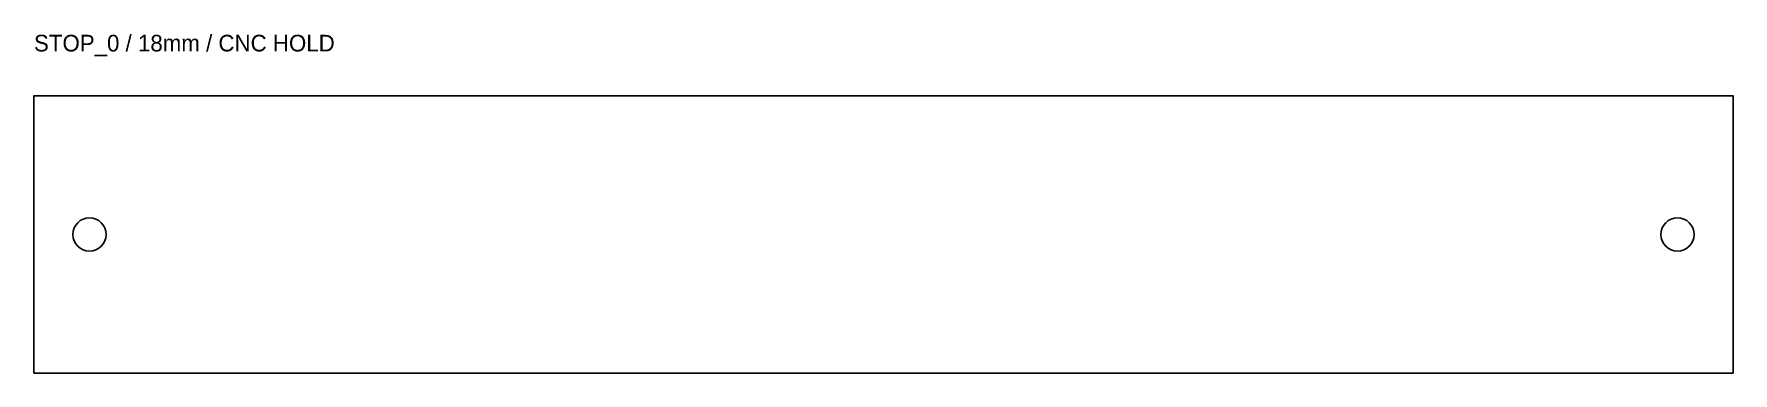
# Model space of a CAD drawing. Header units: millimetres. Extents: x 0 to 306, y 0 to 61.
import ezdxf

# ---------------------------------------------------------------- set-up
doc = ezdxf.new("R2010")
doc.units = ezdxf.units.MM
for name, color, linetype in [('CUT_OUTER', 7, 'Continuous'), ('DRILL_THRU', 3, 'Continuous'), ('INFO_NO_CUT', 8, 'Continuous')]:
    doc.layers.add(name, color=color, linetype=linetype)

msp = doc.modelspace()

# ---------------------------------------------------------------- linework, layer by layer
at = {"layer": 'CUT_OUTER'}
msp.add_lwpolyline([(0, 0), (306, 0), (306, 50), (0, 50)], close=True, dxfattribs=at)
at = {"layer": 'DRILL_THRU'}
for centre in [(10, 25), (296, 25)]:
    msp.add_circle(centre, 3, dxfattribs=at)

# ---------------------------------------------------------------- texts
at = {"layer": 'INFO_NO_CUT'}
msp.add_text('STOP_0 / 18mm / CNC HOLD', height=3, dxfattribs=at).set_placement((0, 58))

doc.saveas('drawing.dxf')
